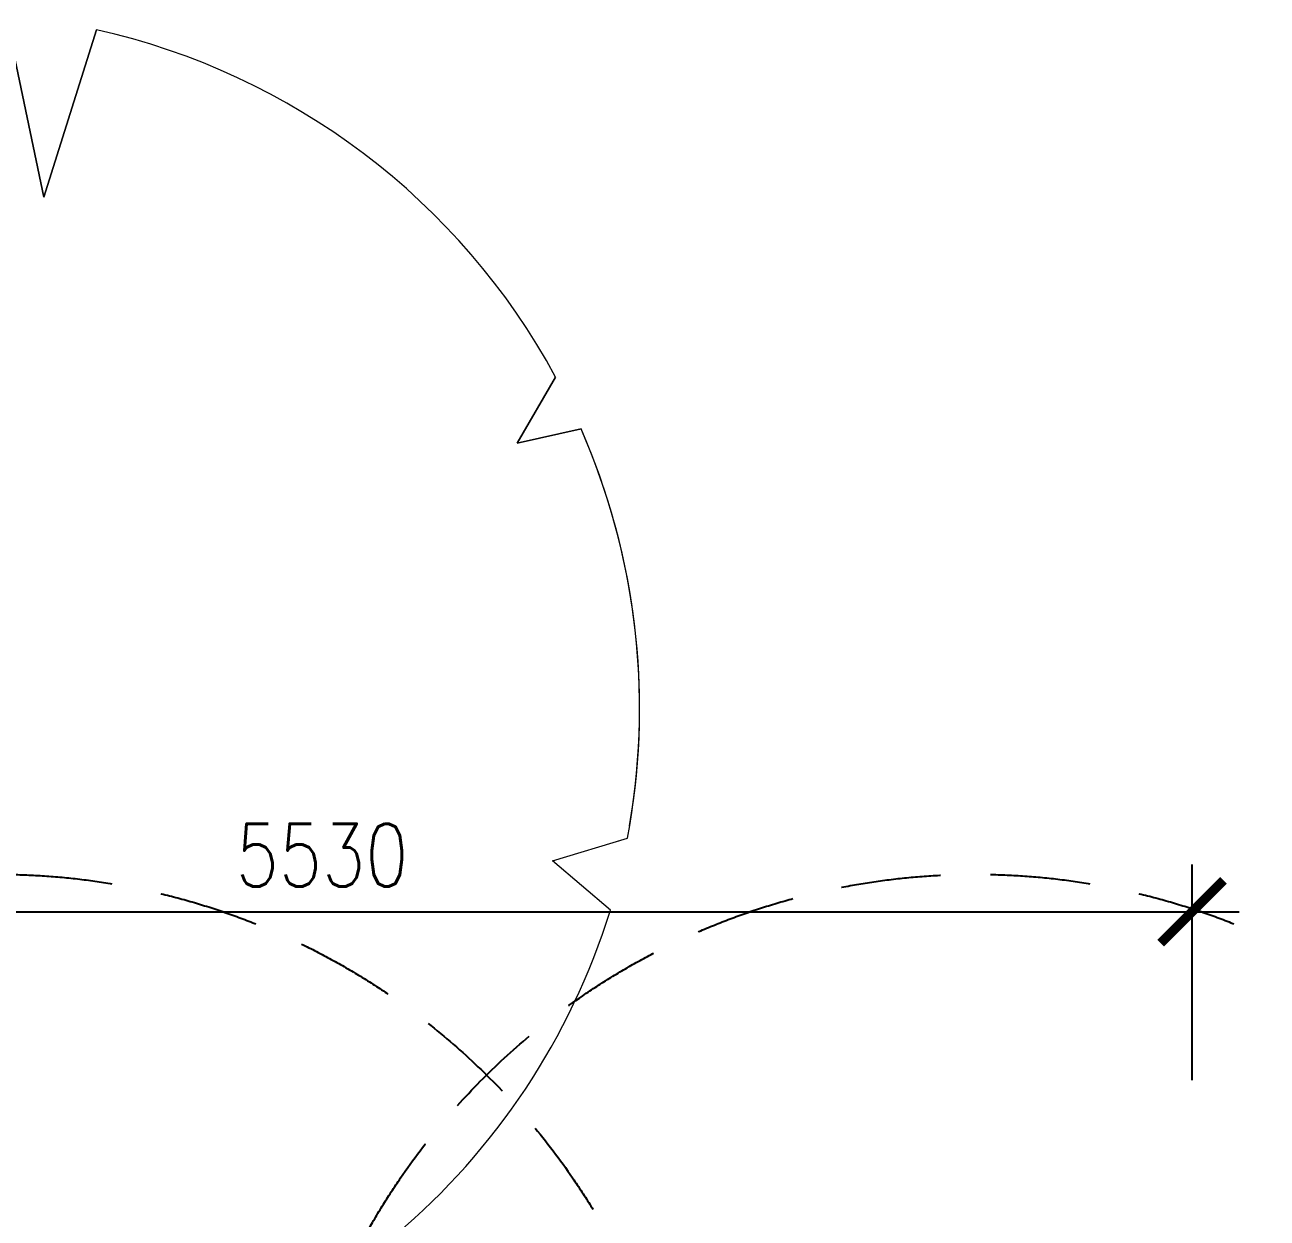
# Model space of a CAD drawing. Header units: millimetres. Extents: x -39027 to 364494, y -35256 to 94895.
# Drawn here: x 202886 to 206834, y 7990 to 11782 of the extents above; entities that cross this region are included whole.
import ezdxf

# ---------------------------------------------------------------- set-up
doc = ezdxf.new("R2010")
doc.units = ezdxf.units.MM
doc.header["$LTSCALE"] = 25
doc.header["$PDMODE"] = 3
doc.linetypes.add('HIDDEN', pattern=[9.525, 6.35, -3.175])
doc.layers.add('dla-txt-d-25', color=3, linetype='Continuous')
doc.layers.add('Land-25', color=3, linetype='Continuous')
doc.layers.add('L-PLNT', color=71, linetype='Continuous', lineweight=5)
doc.styles.add('DLA-NOTES', font='romans.shx', dxfattribs={"width": 0.8})
doc.dimstyles.new('DLA100', dxfattribs={"dimscale": 100, "dimtxt": 2, "dimasz": 2, "dimexe": 1.5, "dimexo": 2, "dimgap": 0.8, "dimtad": 1, "dimdec": 0, "dimdsep": 46, "dimtxsty": 'DLA-NOTES', "dimblk1": 'ARCHTICK', "dimblk2": 'ARCHTICK', "dimsah": 1, "dimcen": 2, "dimdle": 1.5, "dimclrd": 256, "dimclre": 256, "dimclrt": 7, "dimaunit": 1, "dimadec": 0, "dimazin": 0, "dimtfac": 1, "dimtdec": 0, "dimtmove": 2, "dimatfit": 3, "dimldrblk": 'ARCHTICK', "dimfxl": 1, "dimtolj": 1, "dimtzin": 0, "dimarcsym": 0})

# ---------------------------------------------------------------- blocks, each defined once
blk = doc.blocks.new('_ARCHTICK')
at = {"color": 0, "linetype": 'ByBlock', "const_width": 0.15}
blk.add_lwpolyline([(-0.5, -0.5), (0.5, 0.5)], dxfattribs=at)
blk = doc.blocks.new('*D1227')
at = {"layer": 'Defpoints', "color": 0, "transparency": 16777216}
for p in [(206595.5, 8963.5), (201065.5, 8228.9), (206595.5, 8228.9)]:
    blk.add_point(p, dxfattribs=at)
at = {"layer": 'dla-txt-d-25', "lineweight": -2, "transparency": 16777216}
for p, q in [((201065.5, 8428.9), (201065.5, 9113.5)), ((206595.5, 8428.9), (206595.5, 9113.5)), ((200915.5, 8963.5), (206745.5, 8963.5))]:
    blk.add_line(p, q, dxfattribs=at)
at = {"layer": 'dla-txt-d-25', "lineweight": -2, "transparency": 16777216, "xscale": 200, "yscale": 200, "zscale": 200, "rotation": 180}
blk.add_blockref('_ARCHTICK', (201065.5, 8963.5), dxfattribs=at)
at = {"layer": 'dla-txt-d-25', "lineweight": -2, "transparency": 16777216, "xscale": 200, "yscale": 200, "zscale": 200}
blk.add_blockref('_ARCHTICK', (206595.5, 8963.5), dxfattribs=at)
at = {"layer": 'dla-txt-d-25', "color": 7, "transparency": 16777216, "insert": (203830.5, 9143.5), "char_height": 200, "attachment_point": 5, "style": 'DLA-NOTES'}
blk.add_mtext('\\A1;5530', dxfattribs=at)
blk = doc.blocks.new('PLANTING_Coloured tree scaleable - 7 Meters-2580589-PROPOSED SITE PLAN')
at = {"layer": 'L-PLNT', "lineweight": 9}
for p, q in [((-503.1, 2723.1), (-434.1, 2027.4)), ((-503.1, 2723.1), (-434.1, 2027.4)), ((-434.1, 2027.4), (-503.1, 2723.1)), ((-434.1, 2027.4), (-856.4, 2633.5)), ((-434.1, 2027.4), (-856.4, 2633.5)), ((-856.4, 2633.5), (-434.1, 2027.4)), ((1684.3, 1866.4), (1721.6, 2168.7)), ((1684.3, 1866.4), (1721.6, 2168.7)), ((1721.6, 2168.7), (1684.3, 1866.4)), ((1896, 2018.1), (1684.3, 1866.4)), ((1896, 2018.1), (1684.3, 1866.4)), ((1684.3, 1866.4), (1896, 2018.1)), ((2466.5, 391.3), (2705.1, 591.2)), ((2673.5, 564.8), (2705.1, 591.2)), ((2755.2, 301.8), (2466.5, 391.3))]:
    blk.add_line(p, q, dxfattribs=at)
for centre, start, end in [((-0.3, 0), 51.5512, 100.4622), ((-0.3, 0), 51.5512, 100.4622), ((-0.3, 0), 51.5512, 100.4622), ((-0.3, 0), 12.3276, 46.7819), ((-0.3, 0), 12.3276, 46.7819), ((-0.3, 0), 13.3734, 46.7819), ((0.5, 19.1), 300.9465, 5.8599)]:
    blk.add_arc(centre, 2769.2, start, end, dxfattribs=at)

msp = doc.modelspace()

# ---------------------------------------------------------------- linework, layer by layer
at = {"layer": 'Land-25', "linetype": 'HIDDEN', "ltscale": 2}
for centre in [(202799.2, 6869.3), (205907.6, 6869.3)]:
    msp.add_circle(centre, 2213.1, dxfattribs=at)

# ---------------------------------------------------------------- block references
at = {"layer": 'L-PLNT', "lineweight": 9, "xscale": 0.7980000000000003, "yscale": 0.7980000000000003, "zscale": 0.7980000000000003, "rotation": 336.899377919427}
msp.add_blockref('PLANTING_Coloured tree scaleable - 7 Meters-2580589-PROPOSED SITE PLAN', (202630.1, 9610), dxfattribs=at)

# ---------------------------------------------------------------- dimensions: what is measured, and where the dimension line sits
at = {"layer": 'dla-txt-d-25'}
dim = msp.add_linear_dim(base=(206595.5, 8963.5), p1=(201065.5, 8228.9), p2=(206595.5, 8228.9), dimstyle='DLA100', dxfattribs=at)
dim.commit()
dim.dimension.update_dxf_attribs({"geometry": '*D1227', "text_midpoint": (203830.5, 9143.5)})

doc.saveas('drawing.dxf')
